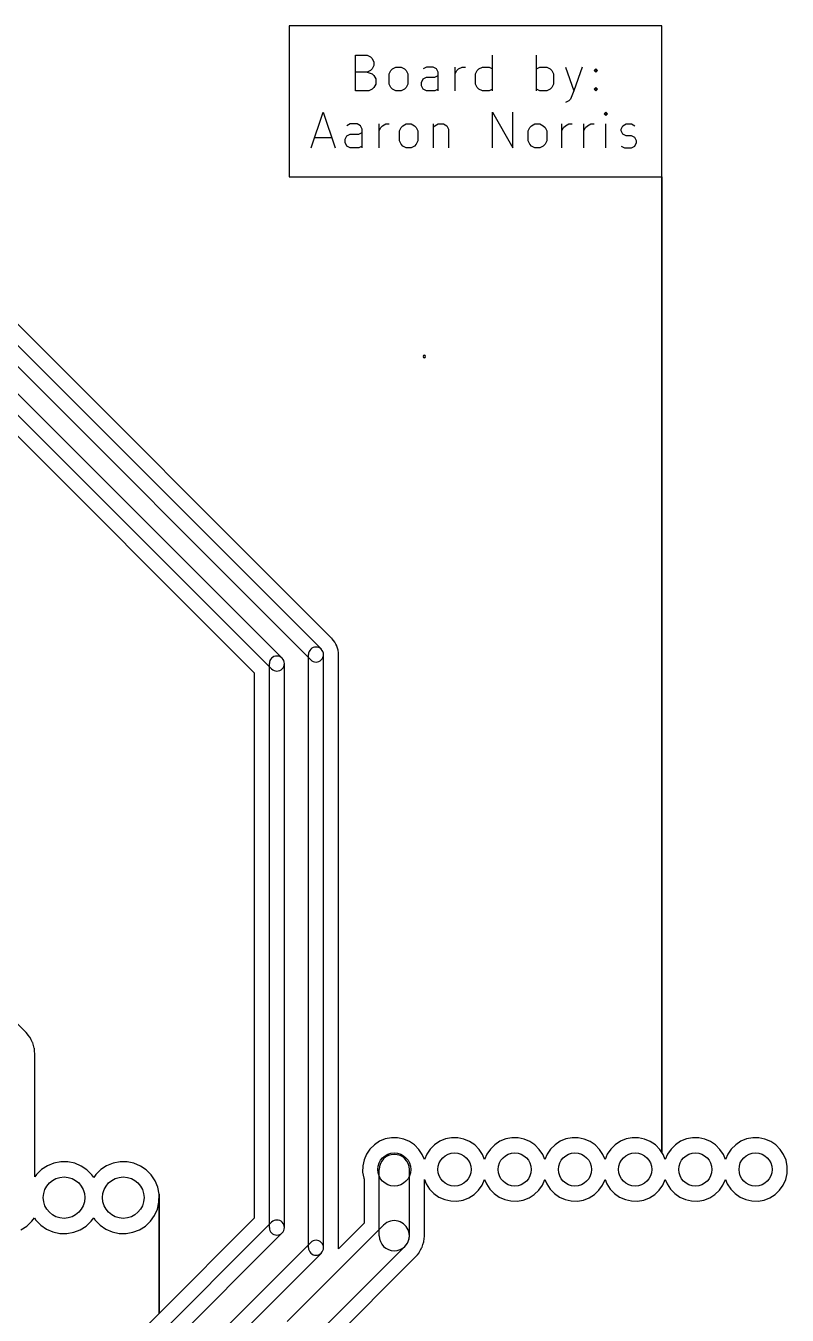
# Model space of a CAD drawing. Extents: x 10 to 213, y -213 to -15.
# Drawn here: x 97.5 to 129.6, y -101.4 to -47 of the extents above; entities that cross this region are included whole.
import ezdxf

# ---------------------------------------------------------------- set-up
doc = ezdxf.new("R2010")
doc.units = 0
doc.header["$MEASUREMENT"] = 0
doc.layers.add('BLACK', color=250, linetype='CONTINUOUS')

msp = doc.modelspace()

# ---------------------------------------------------------------- linework, layer by layer
at = {"layer": 'BLACK'}
for p, q in [((124.315, -47.014), (108.603, -47.014)), ((108.603, -47.014), (108.603, -53.384)), ((124.315, -47.014), (108.603, -47.014)), ((108.603, -47.014), (108.603, -53.384)), ((124.315, -53.384), (124.315, -47.014)), ((124.315, -53.384), (124.315, -47.014)), ((111.388, -49.7561), (111.388, -48.2561)), ((111.388, -48.2561), (111.888, -48.2561)), ((111.888, -48.2561), (112.03, -48.3276)), ((112.03, -48.3276), (112.102, -48.399)), ((112.102, -48.399), (112.173, -48.5419)), ((117.173, -49.7561), (117.173, -48.2561)), ((119.03, -49.7561), (119.03, -48.2561)), ((112.03, -48.899), (111.888, -48.9704)), ((112.102, -48.8276), (112.03, -48.899)), ((112.173, -48.6847), (112.102, -48.8276)), ((112.173, -48.5419), (112.173, -48.6847)), ((112.816, -49.0419), (112.888, -48.899)), ((112.888, -48.899), (112.959, -48.8276)), ((112.959, -48.8276), (113.102, -48.7561)), ((113.102, -48.7561), (113.316, -48.7561)), ((113.316, -48.7561), (113.459, -48.8276)), ((113.459, -48.8276), (113.53, -48.899)), ((113.53, -48.899), (113.602, -49.0419)), ((114.388, -48.7561), (114.245, -48.8276)), ((114.673, -48.7561), (114.388, -48.7561)), ((114.816, -48.8276), (114.673, -48.7561)), ((114.888, -48.9704), (114.816, -48.8276)), ((115.602, -49.7561), (115.602, -48.7561)), ((115.602, -49.0419), (115.673, -48.899)), ((115.673, -48.899), (115.745, -48.8276)), ((115.745, -48.8276), (115.888, -48.7561)), ((115.888, -48.7561), (116.03, -48.7561)), ((116.459, -49.0419), (116.53, -48.899)), ((116.53, -48.899), (116.602, -48.8276)), ((116.602, -48.8276), (116.745, -48.7561)), ((116.745, -48.7561), (117.03, -48.7561)), ((117.03, -48.7561), (117.173, -48.8276)), ((119.03, -48.8276), (119.173, -48.7561)), ((119.173, -48.7561), (119.459, -48.7561)), ((119.459, -48.7561), (119.602, -48.8276)), ((119.602, -48.8276), (119.673, -48.899)), ((119.673, -48.899), (119.745, -49.0419)), ((120.245, -48.7561), (120.602, -49.7561)), ((120.959, -48.7561), (120.602, -49.7561)), ((121.459, -48.899), (121.53, -48.8276)), ((121.53, -48.9704), (121.459, -48.899)), ((121.53, -48.8276), (121.602, -48.899)), ((121.53, -48.8276), (121.53, -48.9704)), ((121.602, -48.899), (121.53, -48.9704)), ((111.888, -48.9704), (111.388, -48.9704)), ((111.888, -48.9704), (112.102, -49.0419)), ((112.102, -49.0419), (112.173, -49.1133)), ((112.173, -49.1133), (112.245, -49.2561)), ((112.245, -49.4704), (112.173, -49.6133)), ((112.245, -49.2561), (112.245, -49.4704)), ((112.816, -49.4704), (112.816, -49.0419)), ((112.888, -49.6133), (112.816, -49.4704)), ((113.602, -49.4704), (113.53, -49.6133)), ((113.602, -49.0419), (113.602, -49.4704)), ((114.173, -49.399), (114.245, -49.2561)), ((114.173, -49.5419), (114.173, -49.399)), ((114.245, -49.2561), (114.388, -49.1847)), ((114.388, -49.1847), (114.745, -49.1847)), ((114.745, -49.1847), (114.888, -49.1133)), ((114.888, -49.7561), (114.888, -48.9704)), ((116.459, -49.4704), (116.459, -49.0419)), ((116.53, -49.6133), (116.459, -49.4704)), ((119.745, -49.4704), (119.673, -49.6133)), ((119.745, -49.0419), (119.745, -49.4704)), ((111.959, -49.7561), (111.388, -49.7561)), ((112.102, -49.6847), (111.959, -49.7561)), ((112.173, -49.6133), (112.102, -49.6847)), ((112.959, -49.6847), (112.888, -49.6133)), ((113.102, -49.7561), (112.959, -49.6847)), ((113.316, -49.7561), (113.102, -49.7561)), ((113.459, -49.6847), (113.316, -49.7561)), ((113.53, -49.6133), (113.459, -49.6847)), ((114.245, -49.6847), (114.173, -49.5419)), ((114.388, -49.7561), (114.245, -49.6847)), ((114.745, -49.7561), (114.388, -49.7561)), ((114.888, -49.6847), (114.745, -49.7561)), ((116.602, -49.6847), (116.53, -49.6133)), ((116.745, -49.7561), (116.602, -49.6847)), ((117.03, -49.7561), (116.745, -49.7561)), ((117.173, -49.6847), (117.03, -49.7561)), ((119.173, -49.7561), (119.03, -49.6847)), ((119.459, -49.7561), (119.173, -49.7561)), ((119.602, -49.6847), (119.459, -49.7561)), ((119.673, -49.6133), (119.602, -49.6847)), ((120.602, -49.7561), (120.459, -50.1133)), ((121.459, -49.6847), (121.53, -49.6133)), ((121.53, -49.7561), (121.459, -49.6847)), ((121.53, -49.6133), (121.602, -49.6847)), ((121.53, -49.6133), (121.53, -49.7561)), ((121.602, -49.6847), (121.53, -49.7561)), ((120.388, -50.1847), (120.245, -50.2561)), ((120.459, -50.1133), (120.388, -50.1847)), ((109.53, -52.1561), (110.03, -50.6561)), ((110.03, -50.6561), (110.53, -52.1561)), ((117.173, -52.1561), (117.173, -50.6561)), ((117.173, -50.6561), (118.03, -52.1561)), ((118.03, -52.1561), (118.03, -50.6561)), ((121.959, -50.6561), (121.888, -50.7276)), ((121.888, -50.7276), (121.959, -50.799)), ((122.03, -50.7276), (121.959, -50.6561)), ((121.959, -50.6561), (121.959, -50.799)), ((121.959, -50.799), (122.03, -50.7276)), ((110.959, -51.799), (111.03, -51.6561)), ((111.173, -51.1561), (111.03, -51.2276)), ((111.03, -51.6561), (111.173, -51.5847)), ((111.459, -51.1561), (111.173, -51.1561)), ((111.173, -51.5847), (111.53, -51.5847)), ((111.602, -51.2276), (111.459, -51.1561)), ((111.53, -51.5847), (111.673, -51.5133)), ((111.673, -51.3704), (111.602, -51.2276)), ((111.673, -52.1561), (111.673, -51.3704)), ((112.388, -52.1561), (112.388, -51.1561)), ((112.388, -51.4419), (112.459, -51.299)), ((112.459, -51.299), (112.53, -51.2276)), ((112.53, -51.2276), (112.673, -51.1561)), ((112.673, -51.1561), (112.816, -51.1561)), ((113.245, -51.4419), (113.316, -51.299)), ((113.245, -51.8704), (113.245, -51.4419)), ((113.316, -51.299), (113.388, -51.2276)), ((113.388, -51.2276), (113.53, -51.1561)), ((113.53, -51.1561), (113.745, -51.1561)), ((113.745, -51.1561), (113.888, -51.2276)), ((113.888, -51.2276), (113.959, -51.299)), ((113.959, -51.299), (114.03, -51.4419)), ((114.03, -51.4419), (114.03, -51.8704)), ((114.673, -51.1561), (114.673, -52.1561)), ((114.673, -51.299), (114.745, -51.2276)), ((114.745, -51.2276), (114.888, -51.1561)), ((114.888, -51.1561), (115.102, -51.1561)), ((115.102, -51.1561), (115.245, -51.2276)), ((115.245, -51.2276), (115.316, -51.3704)), ((115.316, -51.3704), (115.316, -52.1561)), ((118.673, -51.4419), (118.745, -51.299)), ((118.673, -51.8704), (118.673, -51.4419)), ((118.745, -51.299), (118.816, -51.2276)), ((118.816, -51.2276), (118.959, -51.1561)), ((118.959, -51.1561), (119.173, -51.1561)), ((119.173, -51.1561), (119.316, -51.2276)), ((119.316, -51.2276), (119.388, -51.299)), ((119.388, -51.299), (119.459, -51.4419)), ((119.459, -51.4419), (119.459, -51.8704)), ((120.102, -52.1561), (120.102, -51.1561)), ((120.102, -51.4419), (120.173, -51.299)), ((120.173, -51.299), (120.245, -51.2276)), ((120.245, -51.2276), (120.388, -51.1561)), ((120.388, -51.1561), (120.53, -51.1561)), ((121.03, -52.1561), (121.03, -51.1561)), ((121.03, -51.4419), (121.102, -51.299)), ((121.102, -51.299), (121.173, -51.2276)), ((121.173, -51.2276), (121.316, -51.1561)), ((121.316, -51.1561), (121.459, -51.1561)), ((121.959, -52.1561), (121.959, -51.1561)), ((122.602, -51.3704), (122.673, -51.2276)), ((122.602, -51.4419), (122.602, -51.3704)), ((122.673, -51.5847), (122.602, -51.4419)), ((122.673, -51.2276), (122.816, -51.1561)), ((122.816, -51.6561), (122.673, -51.5847)), ((122.816, -51.1561), (123.03, -51.1561)), ((123.03, -51.6561), (122.816, -51.6561)), ((123.03, -51.1561), (123.173, -51.2276)), ((123.173, -51.7276), (123.03, -51.6561)), ((109.673, -51.7276), (110.388, -51.7276)), ((110.959, -51.9419), (110.959, -51.799)), ((111.03, -52.0847), (110.959, -51.9419)), ((111.173, -52.1561), (111.03, -52.0847)), ((111.53, -52.1561), (111.173, -52.1561)), ((111.673, -52.0847), (111.53, -52.1561)), ((113.316, -52.0133), (113.245, -51.8704)), ((113.388, -52.0847), (113.316, -52.0133)), ((113.53, -52.1561), (113.388, -52.0847)), ((113.745, -52.1561), (113.53, -52.1561)), ((113.888, -52.0847), (113.745, -52.1561)), ((113.959, -52.0133), (113.888, -52.0847)), ((114.03, -51.8704), (113.959, -52.0133)), ((118.745, -52.0133), (118.673, -51.8704)), ((118.816, -52.0847), (118.745, -52.0133)), ((118.959, -52.1561), (118.816, -52.0847)), ((119.173, -52.1561), (118.959, -52.1561)), ((119.316, -52.0847), (119.173, -52.1561)), ((119.388, -52.0133), (119.316, -52.0847)), ((119.459, -51.8704), (119.388, -52.0133)), ((122.602, -52.0847), (122.745, -52.1561)), ((122.745, -52.1561), (123.03, -52.1561)), ((123.03, -52.1561), (123.173, -52.0847)), ((123.245, -51.8704), (123.173, -51.7276)), ((123.173, -52.0847), (123.245, -51.9419)), ((123.245, -51.9419), (123.245, -51.8704)), ((110.402, -72.8595), (90.2085, -52.6665)), ((110.402, -72.8595), (90.2085, -52.6665)), ((89.7595, -53.1155), (109.953, -73.3085)), ((89.3105, -53.5645), (109.503, -73.7575)), ((108.603, -53.384), (124.315, -53.384)), ((108.603, -53.384), (124.315, -53.384)), ((124.315, -94.5341), (124.315, -53.384)), ((124.315, -53.384), (124.315, -94.5341)), ((124.315, -94.5341), (124.315, -53.384)), ((124.315, -53.384), (124.315, -94.5341)), ((95.3475, -60.7355), (108.302, -73.6895)), ((114.298, -60.91), (114.303, -60.91)), ((94.8985, -61.1845), (107.852, -74.1385)), ((114.25, -60.9625), (114.25, -60.9575)), ((114.298, -61.01), (114.303, -61.01)), ((114.35, -60.9625), (114.35, -60.9575)), ((94.7285, -61.9125), (107.125, -74.3085)), ((94.7285, -61.9125), (107.125, -74.3085)), ((97.498, -89.479), (77.956, -69.937)), ((97.498, -89.479), (77.956, -69.937)), ((110.404, -72.8617), (110.402, -72.8595)), ((110.404, -72.8617), (110.402, -72.8595)), ((110.404, -72.8618), (110.404, -72.8617)), ((110.404, -72.8618), (110.404, -72.8617)), ((110.404, -72.862), (110.404, -72.8618)), ((110.404, -72.862), (110.404, -72.8618)), ((110.411, -72.869), (110.404, -72.862)), ((110.411, -72.869), (110.404, -72.862)), ((110.466, -72.9378), (110.411, -72.869)), ((110.466, -72.9378), (110.411, -72.869)), ((110.521, -73.0059), (110.466, -72.9378)), ((110.521, -73.0059), (110.466, -72.9378)), ((110.524, -73.0103), (110.521, -73.0059)), ((110.524, -73.0103), (110.521, -73.0059)), ((110.527, -73.0142), (110.524, -73.0103)), ((110.527, -73.0142), (110.524, -73.0103)), ((110.567, -73.0924), (110.527, -73.0142)), ((110.567, -73.0924), (110.527, -73.0142)), ((110.609, -73.17), (110.567, -73.0924)), ((110.609, -73.17), (110.567, -73.0924)), ((110.61, -73.1748), (110.609, -73.17)), ((110.61, -73.1748), (110.609, -73.17)), ((110.612, -73.1793), (110.61, -73.1748)), ((110.612, -73.1793), (110.61, -73.1748)), ((110.637, -73.2637), (110.612, -73.1793)), ((110.637, -73.2637), (110.612, -73.1793)), ((110.662, -73.348), (110.637, -73.2637)), ((110.662, -73.348), (110.637, -73.2637)), ((110.663, -73.353), (110.662, -73.348)), ((110.663, -73.353), (110.662, -73.348)), ((110.664, -73.3578), (110.663, -73.353)), ((110.664, -73.3578), (110.663, -73.353)), ((110.672, -73.4454), (110.664, -73.3578)), ((110.672, -73.4454), (110.664, -73.3578)), ((107.76, -97.703), (107.76, -73.914)), ((108.395, -97.703), (108.395, -73.914)), ((109.411, -98.552), (109.411, -73.533)), ((110.046, -98.552), (110.046, -73.533)), ((110.681, -73.533), (110.672, -73.4454)), ((110.681, -73.533), (110.672, -73.4454)), ((110.681, -98.552), (110.681, -73.533)), ((110.681, -98.552), (110.681, -73.533)), ((107.125, -74.3085), (107.125, -97.3085)), ((107.125, -74.3085), (107.125, -97.3085)), ((97.501, -89.482), (97.498, -89.479)), ((97.501, -89.482), (97.498, -89.479)), ((97.5012, -89.4821), (97.501, -89.482)), ((97.5012, -89.4821), (97.501, -89.482)), ((97.5013, -89.4823), (97.5012, -89.4821)), ((97.5013, -89.4823), (97.5012, -89.4821)), ((97.5105, -89.4916), (97.5013, -89.4823)), ((97.5105, -89.4916), (97.5013, -89.4823)), ((97.5836, -89.5833), (97.5105, -89.4916)), ((97.5836, -89.5833), (97.5105, -89.4916)), ((97.6578, -89.6742), (97.5836, -89.5833)), ((97.6578, -89.6742), (97.5836, -89.5833)), ((97.6609, -89.6801), (97.6578, -89.6742)), ((97.6609, -89.6801), (97.6578, -89.6742)), ((97.6651, -89.6853), (97.6609, -89.6801)), ((97.6651, -89.6853), (97.6609, -89.6801)), ((97.7191, -89.7895), (97.6651, -89.6853)), ((97.7191, -89.7895), (97.6651, -89.6853)), ((97.7742, -89.893), (97.7191, -89.7895)), ((97.7742, -89.893), (97.7191, -89.7895)), ((97.7761, -89.8994), (97.7742, -89.893)), ((97.7761, -89.8994), (97.7742, -89.893)), ((97.7792, -89.9054), (97.7761, -89.8994)), ((97.7792, -89.9054), (97.7761, -89.8994)), ((97.8119, -90.018), (97.7792, -89.9054)), ((97.8119, -90.018), (97.7792, -89.9054)), ((97.8458, -90.1303), (97.8119, -90.018)), ((97.8458, -90.1303), (97.8119, -90.018)), ((97.8465, -90.137), (97.8458, -90.1303)), ((97.8465, -90.137), (97.8458, -90.1303)), ((97.8483, -90.1434), (97.8465, -90.137)), ((97.8483, -90.1434), (97.8465, -90.137)), ((97.8585, -90.2602), (97.8483, -90.1434)), ((97.8585, -90.2602), (97.8483, -90.1434)), ((97.87, -90.377), (97.8585, -90.2602)), ((97.87, -90.377), (97.8585, -90.2602)), ((97.87, -95.5635), (97.87, -90.377)), ((97.87, -95.5635), (97.87, -90.377)), ((112.409, -94.0625), (112.19, -94.2057)), ((112.409, -94.0625), (112.19, -94.2057)), ((112.652, -93.9646), (112.409, -94.0625)), ((112.652, -93.9646), (112.409, -94.0625)), ((112.909, -93.9156), (112.652, -93.9646)), ((112.909, -93.9156), (112.652, -93.9646)), ((113.17, -93.9174), (112.909, -93.9156)), ((113.17, -93.9174), (112.909, -93.9156)), ((113.426, -93.97), (113.17, -93.9174)), ((113.426, -93.97), (113.17, -93.9174)), ((113.667, -94.0713), (113.426, -93.97)), ((113.667, -94.0713), (113.426, -93.97)), ((113.884, -94.2175), (113.667, -94.0713)), ((113.884, -94.2175), (113.667, -94.0713)), ((114.949, -94.0625), (114.73, -94.2057)), ((114.949, -94.0625), (114.73, -94.2057)), ((115.192, -93.9646), (114.949, -94.0625)), ((115.192, -93.9646), (114.949, -94.0625)), ((115.449, -93.9156), (115.192, -93.9646)), ((115.449, -93.9156), (115.192, -93.9646)), ((115.71, -93.9174), (115.449, -93.9156)), ((115.71, -93.9174), (115.449, -93.9156)), ((115.966, -93.97), (115.71, -93.9174)), ((115.966, -93.97), (115.71, -93.9174)), ((116.207, -94.0713), (115.966, -93.97)), ((116.207, -94.0713), (115.966, -93.97)), ((116.424, -94.2175), (116.207, -94.0713)), ((116.424, -94.2175), (116.207, -94.0713)), ((117.489, -94.0625), (117.27, -94.2057)), ((117.489, -94.0625), (117.27, -94.2057)), ((117.732, -93.9646), (117.489, -94.0625)), ((117.732, -93.9646), (117.489, -94.0625)), ((117.989, -93.9156), (117.732, -93.9646)), ((117.989, -93.9156), (117.732, -93.9646)), ((118.25, -93.9174), (117.989, -93.9156)), ((118.25, -93.9174), (117.989, -93.9156)), ((118.506, -93.97), (118.25, -93.9174)), ((118.506, -93.97), (118.25, -93.9174)), ((118.747, -94.0713), (118.506, -93.97)), ((118.747, -94.0713), (118.506, -93.97)), ((118.964, -94.2175), (118.747, -94.0713)), ((118.964, -94.2175), (118.747, -94.0713)), ((120.029, -94.0625), (119.81, -94.2057)), ((120.029, -94.0625), (119.81, -94.2057)), ((120.272, -93.9646), (120.029, -94.0625)), ((120.272, -93.9646), (120.029, -94.0625)), ((120.529, -93.9156), (120.272, -93.9646)), ((120.529, -93.9156), (120.272, -93.9646)), ((120.79, -93.9174), (120.529, -93.9156)), ((120.79, -93.9174), (120.529, -93.9156)), ((121.046, -93.97), (120.79, -93.9174)), ((121.046, -93.97), (120.79, -93.9174)), ((121.287, -94.0713), (121.046, -93.97)), ((121.287, -94.0713), (121.046, -93.97)), ((121.504, -94.2175), (121.287, -94.0713)), ((121.504, -94.2175), (121.287, -94.0713)), ((122.569, -94.0625), (122.35, -94.2057)), ((122.569, -94.0625), (122.35, -94.2057)), ((122.812, -93.9646), (122.569, -94.0625)), ((122.812, -93.9646), (122.569, -94.0625)), ((123.069, -93.9156), (122.812, -93.9646)), ((123.069, -93.9156), (122.812, -93.9646)), ((123.33, -93.9174), (123.069, -93.9156)), ((123.33, -93.9174), (123.069, -93.9156)), ((123.586, -93.97), (123.33, -93.9174)), ((123.586, -93.97), (123.33, -93.9174)), ((123.827, -94.0713), (123.586, -93.97)), ((123.827, -94.0713), (123.586, -93.97)), ((124.044, -94.2175), (123.827, -94.0713)), ((124.044, -94.2175), (123.827, -94.0713)), ((125.109, -94.0625), (124.89, -94.2057)), ((125.109, -94.0625), (124.89, -94.2057)), ((125.352, -93.9646), (125.109, -94.0625)), ((125.352, -93.9646), (125.109, -94.0625)), ((125.609, -93.9156), (125.352, -93.9646)), ((125.609, -93.9156), (125.352, -93.9646)), ((125.87, -93.9174), (125.609, -93.9156)), ((125.87, -93.9174), (125.609, -93.9156)), ((126.126, -93.97), (125.87, -93.9174)), ((126.126, -93.97), (125.87, -93.9174)), ((126.367, -94.0713), (126.126, -93.97)), ((126.367, -94.0713), (126.126, -93.97)), ((126.584, -94.2175), (126.367, -94.0713)), ((126.584, -94.2175), (126.367, -94.0713)), ((127.649, -94.0625), (127.43, -94.2057)), ((127.649, -94.0625), (127.43, -94.2057)), ((127.892, -93.9646), (127.649, -94.0625)), ((127.892, -93.9646), (127.649, -94.0625)), ((128.149, -93.9156), (127.892, -93.9646)), ((128.149, -93.9156), (127.892, -93.9646)), ((128.41, -93.9174), (128.149, -93.9156)), ((128.41, -93.9174), (128.149, -93.9156)), ((128.666, -93.97), (128.41, -93.9174)), ((128.666, -93.97), (128.41, -93.9174)), ((128.907, -94.0713), (128.666, -93.97)), ((128.907, -94.0713), (128.666, -93.97)), ((129.124, -94.2175), (128.907, -94.0713)), ((129.124, -94.2175), (128.907, -94.0713)), ((111.856, -94.6045), (111.753, -94.8448)), ((111.856, -94.6045), (111.753, -94.8448)), ((112.004, -94.3887), (111.856, -94.6045)), ((112.004, -94.3887), (111.856, -94.6045)), ((112.19, -94.2057), (112.004, -94.3887)), ((112.19, -94.2057), (112.004, -94.3887)), ((114.068, -94.4031), (113.884, -94.2175)), ((114.068, -94.4031), (113.884, -94.2175)), ((114.213, -94.6209), (114.068, -94.4031)), ((114.213, -94.6209), (114.068, -94.4031)), ((114.299, -94.8298), (114.213, -94.6209)), ((114.299, -94.8298), (114.213, -94.6209)), ((114.396, -94.6045), (114.299, -94.8298)), ((114.396, -94.6045), (114.299, -94.8298)), ((114.544, -94.3887), (114.396, -94.6045)), ((114.544, -94.3887), (114.396, -94.6045)), ((114.73, -94.2057), (114.544, -94.3887)), ((114.73, -94.2057), (114.544, -94.3887)), ((116.608, -94.4031), (116.424, -94.2175)), ((116.608, -94.4031), (116.424, -94.2175)), ((116.753, -94.6209), (116.608, -94.4031)), ((116.753, -94.6209), (116.608, -94.4031)), ((116.839, -94.8298), (116.753, -94.6209)), ((116.839, -94.8298), (116.753, -94.6209)), ((116.936, -94.6045), (116.839, -94.8298)), ((116.936, -94.6045), (116.839, -94.8298)), ((117.084, -94.3887), (116.936, -94.6045)), ((117.084, -94.3887), (116.936, -94.6045)), ((117.27, -94.2057), (117.084, -94.3887)), ((117.27, -94.2057), (117.084, -94.3887)), ((119.148, -94.4031), (118.964, -94.2175)), ((119.148, -94.4031), (118.964, -94.2175)), ((119.293, -94.6209), (119.148, -94.4031)), ((119.293, -94.6209), (119.148, -94.4031)), ((119.379, -94.8298), (119.293, -94.6209)), ((119.379, -94.8298), (119.293, -94.6209)), ((119.476, -94.6045), (119.379, -94.8298)), ((119.476, -94.6045), (119.379, -94.8298)), ((119.624, -94.3887), (119.476, -94.6045)), ((119.624, -94.3887), (119.476, -94.6045)), ((119.81, -94.2057), (119.624, -94.3887)), ((119.81, -94.2057), (119.624, -94.3887)), ((121.688, -94.4031), (121.504, -94.2175)), ((121.688, -94.4031), (121.504, -94.2175)), ((121.833, -94.6209), (121.688, -94.4031)), ((121.833, -94.6209), (121.688, -94.4031)), ((121.919, -94.8298), (121.833, -94.6209)), ((121.919, -94.8298), (121.833, -94.6209)), ((122.016, -94.6045), (121.919, -94.8298)), ((122.016, -94.6045), (121.919, -94.8298)), ((122.164, -94.3887), (122.016, -94.6045)), ((122.164, -94.3887), (122.016, -94.6045)), ((122.35, -94.2057), (122.164, -94.3887)), ((122.35, -94.2057), (122.164, -94.3887)), ((124.228, -94.4031), (124.044, -94.2175)), ((124.228, -94.4031), (124.044, -94.2175)), ((124.315, -94.5341), (124.228, -94.4031)), ((124.315, -94.5341), (124.228, -94.4031)), ((124.373, -94.6209), (124.315, -94.5341)), ((124.373, -94.6209), (124.315, -94.5341)), ((124.459, -94.8298), (124.373, -94.6209)), ((124.459, -94.8298), (124.373, -94.6209)), ((124.556, -94.6045), (124.459, -94.8298)), ((124.556, -94.6045), (124.459, -94.8298)), ((124.704, -94.3887), (124.556, -94.6045)), ((124.704, -94.3887), (124.556, -94.6045)), ((124.89, -94.2057), (124.704, -94.3887)), ((124.89, -94.2057), (124.704, -94.3887)), ((126.768, -94.4031), (126.584, -94.2175)), ((126.768, -94.4031), (126.584, -94.2175)), ((126.913, -94.6209), (126.768, -94.4031)), ((126.913, -94.6209), (126.768, -94.4031)), ((126.999, -94.8298), (126.913, -94.6209)), ((126.999, -94.8298), (126.913, -94.6209)), ((127.096, -94.6045), (126.999, -94.8298)), ((127.096, -94.6045), (126.999, -94.8298)), ((127.244, -94.3887), (127.096, -94.6045)), ((127.244, -94.3887), (127.096, -94.6045)), ((127.43, -94.2057), (127.244, -94.3887)), ((127.43, -94.2057), (127.244, -94.3887)), ((129.308, -94.4031), (129.124, -94.2175)), ((129.308, -94.4031), (129.124, -94.2175)), ((129.453, -94.6209), (129.308, -94.4031)), ((129.453, -94.6209), (129.308, -94.4031)), ((129.553, -94.8627), (129.453, -94.6209)), ((129.553, -94.8627), (129.453, -94.6209)), ((98.397, -95.0954), (98.1493, -95.2575)), ((98.397, -95.0954), (98.1493, -95.2575)), ((98.6716, -94.9844), (98.397, -95.0954)), ((98.6716, -94.9844), (98.397, -95.0954)), ((98.9625, -94.9289), (98.6716, -94.9844)), ((98.9625, -94.9289), (98.6716, -94.9844)), ((99.2586, -94.931), (98.9625, -94.9289)), ((99.2586, -94.931), (98.9625, -94.9289)), ((99.5487, -94.9906), (99.2586, -94.931)), ((99.5487, -94.9906), (99.2586, -94.931)), ((99.8217, -95.1053), (99.5487, -94.9906)), ((99.8217, -95.1053), (99.5487, -94.9906)), ((100.067, -95.2709), (99.8217, -95.1053)), ((100.067, -95.2709), (99.8217, -95.1053)), ((100.897, -95.0954), (100.649, -95.2575)), ((100.897, -95.0954), (100.649, -95.2575)), ((101.172, -94.9844), (100.897, -95.0954)), ((101.172, -94.9844), (100.897, -95.0954)), ((101.462, -94.9289), (101.172, -94.9844)), ((101.462, -94.9289), (101.172, -94.9844)), ((101.759, -94.931), (101.462, -94.9289)), ((101.759, -94.931), (101.462, -94.9289)), ((102.049, -94.9906), (101.759, -94.931)), ((102.049, -94.9906), (101.759, -94.931)), ((102.322, -95.1053), (102.049, -94.9906)), ((102.322, -95.1053), (102.049, -94.9906)), ((102.567, -95.2709), (102.322, -95.1053)), ((102.567, -95.2709), (102.322, -95.1053)), ((111.698, -95.1006), (111.695, -95.3621)), ((111.698, -95.1006), (111.695, -95.3621)), ((111.753, -94.8448), (111.698, -95.1006)), ((111.753, -94.8448), (111.698, -95.1006)), ((129.604, -95.1192), (129.553, -94.8627)), ((129.604, -95.1192), (129.553, -94.8627)), ((129.599, -95.4179), (129.604, -95.1192)), ((129.599, -95.4179), (129.604, -95.1192)), ((97.9377, -95.4647), (97.87, -95.5635)), ((97.9377, -95.4647), (97.87, -95.5635)), ((98.1493, -95.2575), (97.9377, -95.4647)), ((98.1493, -95.2575), (97.9377, -95.4647)), ((100.276, -95.481), (100.067, -95.2709)), ((100.276, -95.481), (100.067, -95.2709)), ((100.35, -95.5927), (100.276, -95.481)), ((100.35, -95.5927), (100.276, -95.481)), ((100.438, -95.4647), (100.35, -95.5927)), ((100.438, -95.4647), (100.35, -95.5927)), ((100.649, -95.2575), (100.438, -95.4647)), ((100.649, -95.2575), (100.438, -95.4647)), ((102.776, -95.481), (102.567, -95.2709)), ((102.776, -95.481), (102.567, -95.2709)), ((102.94, -95.7277), (102.776, -95.481)), ((102.94, -95.7277), (102.776, -95.481)), ((111.695, -95.3621), (111.742, -95.6193)), ((111.695, -95.3621), (111.742, -95.6193)), ((111.742, -95.6193), (111.76, -95.6649)), ((111.742, -95.6193), (111.76, -95.6649)), ((111.76, -95.6649), (111.76, -97.5179)), ((111.76, -95.6649), (111.76, -97.5179)), ((112.395, -98.044), (112.395, -95.25)), ((113.665, -98.044), (113.665, -95.25)), ((114.3, -95.6762), (114.301, -95.673)), ((114.3, -95.6762), (114.301, -95.673)), ((114.3, -98.044), (114.3, -95.6762)), ((114.3, -98.044), (114.3, -95.6762)), ((114.301, -95.673), (114.302, -95.6702)), ((114.301, -95.673), (114.302, -95.6702)), ((114.302, -95.6702), (114.378, -95.8625)), ((114.302, -95.6702), (114.378, -95.8625)), ((116.735, -95.9119), (116.841, -95.673)), ((116.735, -95.9119), (116.841, -95.673)), ((116.841, -95.673), (116.842, -95.6702)), ((116.841, -95.673), (116.842, -95.6702)), ((116.842, -95.6702), (116.918, -95.8625)), ((116.842, -95.6702), (116.918, -95.8625)), ((119.275, -95.9119), (119.381, -95.673)), ((119.275, -95.9119), (119.381, -95.673)), ((119.381, -95.673), (119.382, -95.6702)), ((119.381, -95.673), (119.382, -95.6702)), ((119.382, -95.6702), (119.458, -95.8625)), ((119.382, -95.6702), (119.458, -95.8625)), ((121.815, -95.9119), (121.921, -95.673)), ((121.815, -95.9119), (121.921, -95.673)), ((121.921, -95.673), (121.922, -95.6702)), ((121.921, -95.673), (121.922, -95.6702)), ((121.922, -95.6702), (121.998, -95.8625)), ((121.922, -95.6702), (121.998, -95.8625)), ((124.355, -95.9119), (124.461, -95.673)), ((124.355, -95.9119), (124.461, -95.673)), ((124.461, -95.673), (124.462, -95.6702)), ((124.461, -95.673), (124.462, -95.6702)), ((124.462, -95.6702), (124.538, -95.8625)), ((124.462, -95.6702), (124.538, -95.8625)), ((126.895, -95.9119), (127.001, -95.673)), ((126.895, -95.9119), (127.001, -95.673)), ((127.001, -95.673), (127.002, -95.6702)), ((127.001, -95.673), (127.002, -95.6702)), ((127.002, -95.6702), (127.078, -95.8625)), ((127.002, -95.6702), (127.078, -95.8625)), ((129.435, -95.9119), (129.541, -95.673)), ((129.435, -95.9119), (129.541, -95.673)), ((129.541, -95.673), (129.599, -95.4179)), ((129.541, -95.673), (129.599, -95.4179)), ((103.053, -96.0015), (102.94, -95.7277)), ((103.053, -96.0015), (102.94, -95.7277)), ((103.11, -96.2919), (103.053, -96.0015)), ((103.11, -96.2919), (103.053, -96.0015)), ((114.378, -95.8625), (114.52, -96.0823)), ((114.378, -95.8625), (114.52, -96.0823)), ((114.52, -96.0823), (114.702, -96.2704)), ((114.52, -96.0823), (114.702, -96.2704)), ((116.395, -96.3059), (116.584, -96.1256)), ((116.395, -96.3059), (116.584, -96.1256)), ((116.584, -96.1256), (116.735, -95.9119)), ((116.584, -96.1256), (116.735, -95.9119)), ((116.918, -95.8625), (117.06, -96.0823)), ((116.918, -95.8625), (117.06, -96.0823)), ((117.06, -96.0823), (117.242, -96.2704)), ((117.06, -96.0823), (117.242, -96.2704)), ((118.935, -96.3059), (119.124, -96.1256)), ((118.935, -96.3059), (119.124, -96.1256)), ((119.124, -96.1256), (119.275, -95.9119)), ((119.124, -96.1256), (119.275, -95.9119)), ((119.458, -95.8625), (119.6, -96.0823)), ((119.458, -95.8625), (119.6, -96.0823)), ((119.6, -96.0823), (119.782, -96.2704)), ((119.6, -96.0823), (119.782, -96.2704)), ((121.475, -96.3059), (121.664, -96.1256)), ((121.475, -96.3059), (121.664, -96.1256)), ((121.664, -96.1256), (121.815, -95.9119)), ((121.664, -96.1256), (121.815, -95.9119)), ((121.998, -95.8625), (122.14, -96.0823)), ((121.998, -95.8625), (122.14, -96.0823)), ((122.14, -96.0823), (122.322, -96.2704)), ((122.14, -96.0823), (122.322, -96.2704)), ((124.015, -96.3059), (124.204, -96.1256)), ((124.015, -96.3059), (124.204, -96.1256)), ((124.204, -96.1256), (124.355, -95.9119)), ((124.204, -96.1256), (124.355, -95.9119)), ((124.538, -95.8625), (124.68, -96.0823)), ((124.538, -95.8625), (124.68, -96.0823)), ((124.68, -96.0823), (124.862, -96.2704)), ((124.68, -96.0823), (124.862, -96.2704)), ((126.555, -96.3059), (126.744, -96.1256)), ((126.555, -96.3059), (126.744, -96.1256)), ((126.744, -96.1256), (126.895, -95.9119)), ((126.744, -96.1256), (126.895, -95.9119)), ((127.078, -95.8625), (127.22, -96.0823)), ((127.078, -95.8625), (127.22, -96.0823)), ((127.22, -96.0823), (127.402, -96.2704)), ((127.22, -96.0823), (127.402, -96.2704)), ((129.095, -96.3059), (129.284, -96.1256)), ((129.095, -96.3059), (129.284, -96.1256)), ((129.284, -96.1256), (129.435, -95.9119)), ((129.284, -96.1256), (129.435, -95.9119)), ((103.04, -96.9189), (103.105, -96.6302)), ((103.04, -96.9189), (103.105, -96.6302)), ((103.105, -96.6302), (103.11, -96.2919)), ((103.105, -96.6302), (103.11, -96.2919)), ((103.11, -101.323), (103.11, -96.2919)), ((103.11, -96.2919), (103.11, -101.323)), ((103.11, -101.323), (103.11, -96.2919)), ((103.11, -96.2919), (103.11, -101.323)), ((114.702, -96.2704), (114.916, -96.4197)), ((114.702, -96.2704), (114.916, -96.4197)), ((114.916, -96.4197), (115.156, -96.5244)), ((114.916, -96.4197), (115.156, -96.5244)), ((115.156, -96.5244), (115.411, -96.5805)), ((115.156, -96.5244), (115.411, -96.5805)), ((115.411, -96.5805), (115.673, -96.586)), ((115.411, -96.5805), (115.673, -96.586)), ((115.673, -96.586), (115.93, -96.5406)), ((115.673, -96.586), (115.93, -96.5406)), ((115.93, -96.5406), (116.174, -96.446)), ((115.93, -96.5406), (116.174, -96.446)), ((116.174, -96.446), (116.395, -96.3059)), ((116.174, -96.446), (116.395, -96.3059)), ((117.242, -96.2704), (117.456, -96.4197)), ((117.242, -96.2704), (117.456, -96.4197)), ((117.456, -96.4197), (117.696, -96.5244)), ((117.456, -96.4197), (117.696, -96.5244)), ((117.696, -96.5244), (117.951, -96.5805)), ((117.696, -96.5244), (117.951, -96.5805)), ((117.951, -96.5805), (118.213, -96.586)), ((117.951, -96.5805), (118.213, -96.586)), ((118.213, -96.586), (118.47, -96.5406)), ((118.213, -96.586), (118.47, -96.5406)), ((118.47, -96.5406), (118.714, -96.446)), ((118.47, -96.5406), (118.714, -96.446)), ((118.714, -96.446), (118.935, -96.3059)), ((118.714, -96.446), (118.935, -96.3059)), ((119.782, -96.2704), (119.996, -96.4197)), ((119.782, -96.2704), (119.996, -96.4197)), ((119.996, -96.4197), (120.236, -96.5244)), ((119.996, -96.4197), (120.236, -96.5244)), ((120.236, -96.5244), (120.491, -96.5805)), ((120.236, -96.5244), (120.491, -96.5805)), ((120.491, -96.5805), (120.753, -96.586)), ((120.491, -96.5805), (120.753, -96.586)), ((120.753, -96.586), (121.01, -96.5406)), ((120.753, -96.586), (121.01, -96.5406)), ((121.01, -96.5406), (121.254, -96.446)), ((121.01, -96.5406), (121.254, -96.446)), ((121.254, -96.446), (121.475, -96.3059)), ((121.254, -96.446), (121.475, -96.3059)), ((122.322, -96.2704), (122.536, -96.4197)), ((122.322, -96.2704), (122.536, -96.4197)), ((122.536, -96.4197), (122.776, -96.5244)), ((122.536, -96.4197), (122.776, -96.5244)), ((122.776, -96.5244), (123.031, -96.5805)), ((122.776, -96.5244), (123.031, -96.5805)), ((123.031, -96.5805), (123.293, -96.586)), ((123.031, -96.5805), (123.293, -96.586)), ((123.293, -96.586), (123.55, -96.5406)), ((123.293, -96.586), (123.55, -96.5406)), ((123.55, -96.5406), (123.794, -96.446)), ((123.55, -96.5406), (123.794, -96.446)), ((123.794, -96.446), (124.015, -96.3059)), ((123.794, -96.446), (124.015, -96.3059)), ((124.862, -96.2704), (125.076, -96.4197)), ((124.862, -96.2704), (125.076, -96.4197)), ((125.076, -96.4197), (125.316, -96.5244)), ((125.076, -96.4197), (125.316, -96.5244)), ((125.316, -96.5244), (125.571, -96.5805)), ((125.316, -96.5244), (125.571, -96.5805)), ((125.571, -96.5805), (125.833, -96.586)), ((125.571, -96.5805), (125.833, -96.586)), ((125.833, -96.586), (126.09, -96.5406)), ((125.833, -96.586), (126.09, -96.5406)), ((126.09, -96.5406), (126.334, -96.446)), ((126.09, -96.5406), (126.334, -96.446)), ((126.334, -96.446), (126.555, -96.3059)), ((126.334, -96.446), (126.555, -96.3059)), ((127.402, -96.2704), (127.616, -96.4197)), ((127.402, -96.2704), (127.616, -96.4197)), ((127.616, -96.4197), (127.856, -96.5244)), ((127.616, -96.4197), (127.856, -96.5244)), ((127.856, -96.5244), (128.111, -96.5805)), ((127.856, -96.5244), (128.111, -96.5805)), ((128.111, -96.5805), (128.373, -96.586)), ((128.111, -96.5805), (128.373, -96.586)), ((128.373, -96.586), (128.63, -96.5406)), ((128.373, -96.586), (128.63, -96.5406)), ((128.63, -96.5406), (128.874, -96.446)), ((128.63, -96.5406), (128.874, -96.446)), ((128.874, -96.446), (129.095, -96.3059)), ((128.874, -96.446), (129.095, -96.3059)), ((97.7486, -97.4314), (97.8499, -97.2878)), ((97.7486, -97.4314), (97.8499, -97.2878)), ((97.8499, -97.2878), (97.9109, -97.3825)), ((97.8499, -97.2878), (97.9109, -97.3825)), ((100.249, -97.4314), (100.35, -97.2878)), ((100.249, -97.4314), (100.35, -97.2878)), ((100.35, -97.2878), (100.411, -97.3825)), ((100.35, -97.2878), (100.411, -97.3825)), ((102.749, -97.4314), (102.919, -97.1895)), ((102.749, -97.4314), (102.919, -97.1895)), ((102.919, -97.1895), (103.04, -96.9189)), ((102.919, -97.1895), (103.04, -96.9189)), ((107.125, -97.3085), (103.11, -101.323)), ((107.125, -97.3085), (103.11, -101.323)), ((97.2841, -97.7943), (97.5341, -97.6357)), ((97.2841, -97.7943), (97.5341, -97.6357)), ((97.5341, -97.6357), (97.7486, -97.4314)), ((97.5341, -97.6357), (97.7486, -97.4314)), ((97.9109, -97.3825), (98.1166, -97.5955)), ((97.9109, -97.3825), (98.1166, -97.5955)), ((98.1166, -97.5955), (98.3598, -97.7645)), ((98.1166, -97.5955), (98.3598, -97.7645)), ((98.3598, -97.7645), (98.6311, -97.883)), ((98.3598, -97.7645), (98.6311, -97.883)), ((98.6311, -97.883), (98.9203, -97.9466)), ((98.6311, -97.883), (98.9203, -97.9466)), ((107.852, -97.4785), (98.8755, -106.455)), ((99.508, -97.9014), (99.7841, -97.7943)), ((99.508, -97.9014), (99.7841, -97.7943)), ((99.7841, -97.7943), (100.034, -97.6357)), ((99.7841, -97.7943), (100.034, -97.6357)), ((100.034, -97.6357), (100.249, -97.4314)), ((100.034, -97.6357), (100.249, -97.4314)), ((100.411, -97.3825), (100.617, -97.5955)), ((100.411, -97.3825), (100.617, -97.5955)), ((100.617, -97.5955), (100.86, -97.7645)), ((100.617, -97.5955), (100.86, -97.7645)), ((100.86, -97.7645), (101.131, -97.883)), ((100.86, -97.7645), (101.131, -97.883)), ((101.131, -97.883), (101.42, -97.9466)), ((101.131, -97.883), (101.42, -97.9466)), ((102.008, -97.9014), (102.284, -97.7943)), ((102.008, -97.9014), (102.284, -97.7943)), ((102.284, -97.7943), (102.534, -97.6357)), ((102.284, -97.7943), (102.534, -97.6357)), ((102.534, -97.6357), (102.749, -97.4314)), ((102.534, -97.6357), (102.749, -97.4314)), ((108.517, -101.659), (112.581, -97.595)), ((111.76, -97.5179), (110.676, -98.6016)), ((111.76, -97.5179), (110.676, -98.6016)), ((98.9203, -97.9466), (99.2164, -97.9528)), ((98.9203, -97.9466), (99.2164, -97.9528)), ((99.2164, -97.9528), (99.508, -97.9014)), ((99.2164, -97.9528), (99.508, -97.9014)), ((108.302, -97.9275), (99.3245, -106.905)), ((109.503, -98.3275), (101.375, -106.455)), ((101.42, -97.9466), (101.716, -97.9528)), ((101.42, -97.9466), (101.716, -97.9528)), ((101.716, -97.9528), (102.008, -97.9014)), ((101.716, -97.9528), (102.008, -97.9014)), ((114.202, -98.5321), (114.237, -98.4199)), ((114.202, -98.5321), (114.237, -98.4199)), ((114.237, -98.4199), (114.272, -98.308)), ((114.237, -98.4199), (114.272, -98.308)), ((114.272, -98.308), (114.273, -98.3014)), ((114.272, -98.308), (114.273, -98.3014)), ((114.273, -98.3014), (114.275, -98.295)), ((114.273, -98.3014), (114.275, -98.295)), ((114.275, -98.295), (114.287, -98.1783)), ((114.275, -98.295), (114.287, -98.1783)), ((114.287, -98.1783), (114.3, -98.0617)), ((114.287, -98.1783), (114.3, -98.0617)), ((114.3, -98.0482), (114.3, -98.044)), ((114.3, -98.0482), (114.3, -98.044)), ((114.3, -98.0484), (114.3, -98.0482)), ((114.3, -98.0484), (114.3, -98.0482)), ((114.3, -98.0487), (114.3, -98.0484)), ((114.3, -98.0487), (114.3, -98.0484)), ((114.3, -98.0617), (114.3, -98.0487)), ((114.3, -98.0617), (114.3, -98.0487)), ((109.953, -98.7765), (101.825, -106.905)), ((109.415, -102.557), (113.479, -98.493)), ((110.236, -102.634), (113.928, -98.942)), ((110.236, -102.634), (113.928, -98.942)), ((110.676, -98.6016), (110.68, -98.5653)), ((110.676, -98.6016), (110.68, -98.5653)), ((110.68, -98.5552), (110.681, -98.552)), ((110.68, -98.5552), (110.681, -98.552)), ((110.68, -98.5553), (110.68, -98.5552)), ((110.68, -98.5553), (110.68, -98.5552)), ((110.68, -98.5555), (110.68, -98.5553)), ((110.68, -98.5555), (110.68, -98.5553)), ((110.68, -98.5653), (110.68, -98.5555)), ((110.68, -98.5653), (110.68, -98.5555)), ((113.928, -98.942), (114.003, -98.8514)), ((113.928, -98.942), (114.003, -98.8514)), ((114.003, -98.8514), (114.078, -98.7615)), ((114.003, -98.8514), (114.078, -98.7615)), ((114.078, -98.7615), (114.081, -98.7557)), ((114.078, -98.7615), (114.081, -98.7557)), ((114.081, -98.7557), (114.085, -98.7505)), ((114.081, -98.7557), (114.085, -98.7505)), ((114.085, -98.7505), (114.141, -98.6471)), ((114.085, -98.7505), (114.141, -98.6471)), ((114.141, -98.6471), (114.197, -98.5443)), ((114.141, -98.6471), (114.197, -98.5443)), ((114.197, -98.5443), (114.199, -98.5379)), ((114.197, -98.5443), (114.199, -98.5379)), ((114.199, -98.5379), (114.202, -98.5321)), ((114.199, -98.5379), (114.202, -98.5321)), ((103.11, -101.323), (99.2614, -105.172)), ((103.11, -101.323), (99.2614, -105.172))]:
    msp.add_line(p, q, dxfattribs=at)
for centre, radius in [((114.3, -60.96), 0.00167), ((113.03, -95.25), 0.6985), ((115.57, -95.25), 0.6985), ((118.11, -95.25), 0.6985), ((120.65, -95.25), 0.6985), ((123.19, -95.25), 0.6985), ((125.73, -95.25), 0.6985), ((128.27, -95.25), 0.6985), ((99.1, -96.44), 0.875), ((101.6, -96.44), 0.875)]:
    msp.add_circle(centre, radius, dxfattribs=at)
for centre, radius, start, end in [((114.298, -60.96), 0.05, 90, 270), ((114.3, -60.9575), 0.05, 360, 540), ((114.303, -60.96), 0.05, 270, 450), ((114.3, -60.9625), 0.05, 180, 360), ((109.728, -73.533), 0.3175, 360, 540), ((109.728, -73.533), 0.3175, 225, 405), ((108.077, -73.914), 0.3175, 360, 540), ((108.077, -73.914), 0.3175, 225, 405), ((113.03, -95.25), 0.635, 360, 540), ((108.077, -97.703), 0.3175, 180, 360), ((108.077, -97.703), 0.3175, -45, 135), ((113.03, -98.044), 0.635, 315, 495), ((109.728, -98.552), 0.3175, -45, 135), ((113.03, -98.044), 0.635, 180, 360), ((109.728, -98.552), 0.3175, 180, 360)]:
    msp.add_arc(centre, radius, start, end, dxfattribs=at)

doc.saveas('drawing.dxf')
